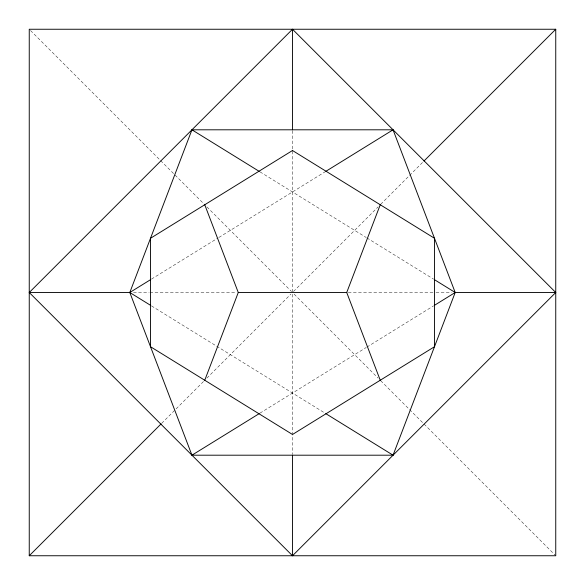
<?xml version="1.0" encoding="UTF-8"?>
<svg xmlns="http://www.w3.org/2000/svg" width="585" height="585" viewBox="0 0 585 585"><rect width="100%" height="100%" fill="white"/><g stroke="black" fill="none" stroke-linecap="round" stroke-linejoin="round"><path stroke-width="0.44" stroke-dasharray="2.92 2.19" d="M161.679 423.321L204.319 380.681M206.9 378.1L290.884 294.116M293.473 291.527L378.1 206.9M380.681 204.319L423.321 161.679M151.493 279.096L218.125 237.912M218.9 237.437L324.989 171.873M260.011 413.127L366.1 347.563M366.875 347.088L433.507 305.904M133.453 292.5L148.992 292.5M149.906 292.5L236.742 292.5M348.258 292.5L435.094 292.5M436.008 292.5L451.547 292.5M260.011 171.873L366.1 237.437M366.875 237.912L433.507 279.096M151.493 305.904L324.989 413.127M30.544 30.544L204.319 204.319M206.9 206.9L291.527 291.527M294.116 294.116L378.1 378.1M380.681 380.681L555.106 555.106M292.5 130.711L292.5 454.289"/><path stroke-width="0.88" d="M150.718 305.428L129.804 292.5L191.946 129.804L393.054 129.804L455.196 292.5L393.054 455.196L191.946 455.196L129.804 292.5L29.25 292.5L292.5 29.25L555.75 292.5L292.5 555.75L29.25 292.5M204.75 380.25L238.27 292.5L204.75 204.75M380.25 380.25L346.729 292.5L380.25 204.75M29.25 555.75L29.25 29.25L555.75 29.25L555.75 555.75L29.25 555.75L161.036 423.964M423.964 161.036L555.75 29.25M129.804 292.5L150.718 279.571M325.757 171.39L393.054 129.804M191.946 455.196L259.243 413.61M434.282 305.428L455.196 292.5L555.75 292.5M238.27 292.5L346.729 292.5M191.946 129.804L259.243 171.39M434.282 279.571L455.196 292.5M325.757 413.61L393.054 455.196M292.5 29.25L292.5 129.797M292.5 455.203L292.5 555.75M292.5 150.52L150.52 238.27L150.52 346.729L292.5 434.479L434.479 346.729L434.479 238.27L292.5 150.52"/></g></svg>
